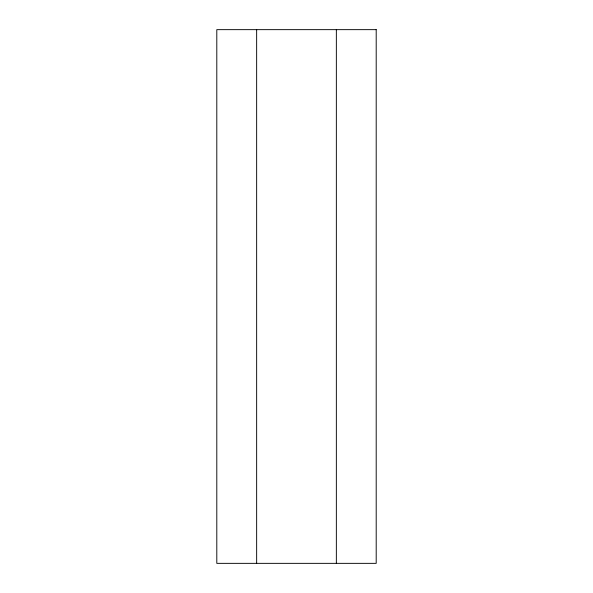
<?xml version="1.0" encoding="UTF-8"?>
<svg xmlns="http://www.w3.org/2000/svg" width="593" height="593" viewBox="0 0 593 593"><rect width="100%" height="100%" fill="white"/><g stroke="black" fill="none" stroke-linecap="round" stroke-linejoin="round"><path stroke-width="0.89" d="M336.35 29.65L336.35 563.35M256.65 29.65L256.65 563.35M376.199 29.65L216.801 29.65L216.801 563.35L376.199 563.35L376.199 29.65"/></g></svg>
